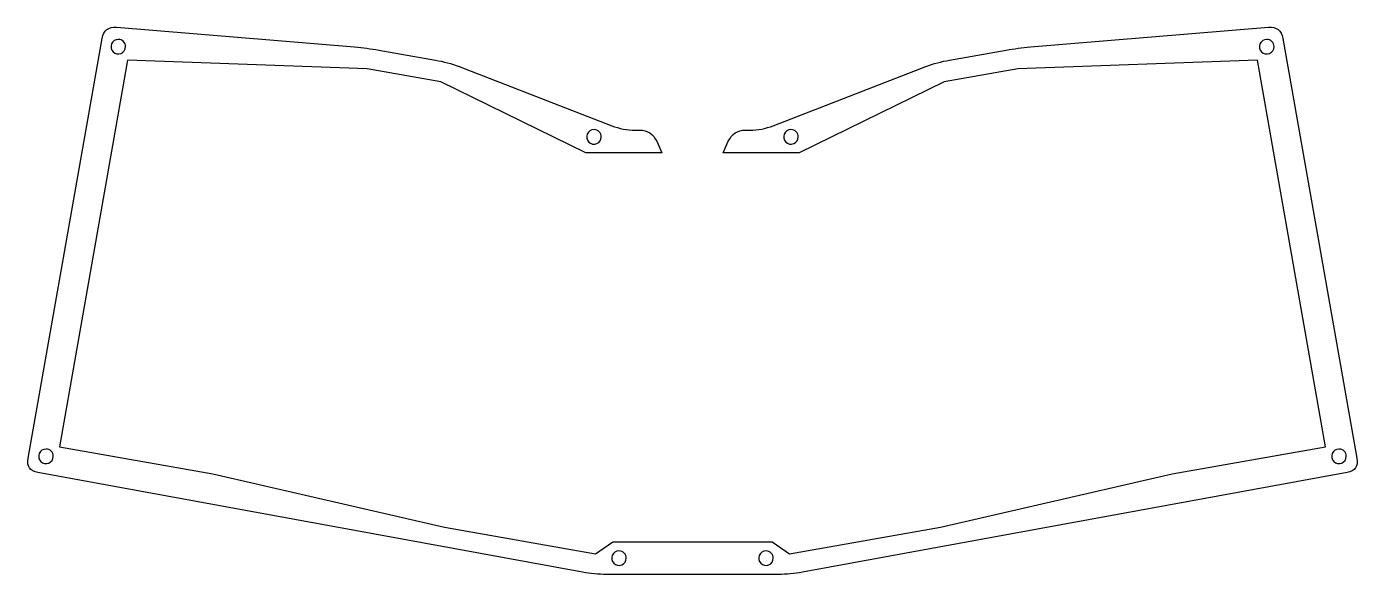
# Model space of a CAD drawing. Extents: x 10 to 336, y 7 to 141.
import ezdxf

# ---------------------------------------------------------------- set-up
doc = ezdxf.new("R2010")
doc.units = 0
doc.layers.get('0').update_dxf_attribs({"linetype": 'CONTINUOUS'})

msp = doc.modelspace()

# ---------------------------------------------------------------- linework, layer by layer
at = {"color": 7}
for points in [[(31.974, 141.312), (90.269, 136.492)], [(255.675, 136.492), (313.97, 141.312)], [(10.327, 35.748), (28.463, 138.605)], [(317.481, 138.605), (335.617, 35.748)], [(96.213, 135.724), (110.1, 133.276)], [(235.844, 133.276), (249.731, 135.724)], [(164.205, 113.383), (165.472, 110.571), (146.87, 110.571), (111.34, 127.98), (93.307, 131.16), (34.697, 133.238), (17.998, 38.53), (55.543, 31.91), (112.239, 18.866), (149.258, 12.338), (153.435, 15.263), (192.509, 15.263), (196.686, 12.338), (233.705, 18.866), (290.401, 31.91), (327.946, 38.53), (311.247, 133.238), (252.637, 131.16), (234.604, 127.98), (199.074, 110.571), (180.472, 110.571), (181.739, 113.383)], [(115.851, 131.671), (153.192, 117.202)], [(192.752, 117.202), (230.093, 131.671)], [(158.989, 116.118), (159.972, 116.118)], [(185.972, 116.118), (186.955, 116.118)], [(146.016, 7.853), (12.757, 32.254)], [(333.187, 32.254), (199.928, 7.853)], [(193.977, 7.313), (151.967, 7.313)]]:
    msp.add_lwpolyline(points, dxfattribs=at)
for points in [[(32.412, 138.3479)], [(313.532, 138.3479)], [(148.87, 116.2525)], [(197.074, 116.2525)], [(14.721, 38.0171)], [(331.223, 38.0171)], [(154.972, 13.0695)], [(190.972, 13.0695)]]:
    msp.add_lwpolyline(points, close=True, dxfattribs=at)
for points in [[(28.463, 138.605), (28.810333, 140.574333), (29.980667, 141.476667), (31.974, 141.312)], [(313.97, 141.312), (315.963333, 141.476667), (317.133667, 140.574333), (317.481, 138.605)], [(30.766109, 137.248151), (30.490366, 136.58245), (30.642784, 135.816195), (31.152289, 135.306689)], [(32.412, 138.3479), (31.691451, 138.3479), (31.041851, 137.913851), (30.766109, 137.248151)], [(33.671711, 137.826111), (33.337615, 138.160207), (32.884483, 138.3479), (32.412, 138.3479)], [(34.1935, 136.5664), (34.1935, 137.038883), (34.005807, 137.492015), (33.671711, 137.826111)], [(311.886109, 137.248151), (311.610366, 136.58245), (311.762784, 135.816195), (312.272289, 135.306689)], [(313.532, 138.3479), (312.811451, 138.3479), (312.161851, 137.913851), (311.886109, 137.248151)], [(314.791711, 137.826111), (314.457615, 138.160207), (314.004483, 138.3479), (313.532, 138.3479)], [(315.3135, 136.5664), (315.3135, 137.038883), (315.125807, 137.492015), (314.791711, 137.826111)], [(31.152289, 135.306689), (31.661795, 134.797184), (32.42805, 134.644766), (33.093751, 134.920509)], [(33.093751, 134.920509), (33.759451, 135.196251), (34.1935, 135.845851), (34.1935, 136.5664)], [(90.269, 136.492), (92.262333, 136.327333), (94.243667, 136.071333), (96.213, 135.724)], [(249.731, 135.724), (251.700333, 136.071333), (253.681667, 136.327333), (255.675, 136.492)], [(312.272289, 135.306689), (312.781795, 134.797184), (313.54805, 134.644766), (314.213751, 134.920509)], [(314.213751, 134.920509), (314.879451, 135.196251), (315.3135, 135.845851), (315.3135, 136.5664)], [(110.1, 133.276), (112.069333, 132.928667), (113.986333, 132.393667), (115.851, 131.671)], [(230.093, 131.671), (231.957667, 132.393667), (233.874667, 132.928667), (235.844, 133.276)], [(147.224109, 115.152751), (146.948366, 114.48705), (147.100784, 113.720795), (147.610289, 113.211289)], [(148.87, 116.2525), (148.149451, 116.2525), (147.499851, 115.818451), (147.224109, 115.152751)], [(150.129711, 115.730711), (149.795615, 116.064807), (149.342483, 116.2525), (148.87, 116.2525)], [(149.551751, 112.825109), (150.217451, 113.100851), (150.6515, 113.750451), (150.6515, 114.471)], [(150.6515, 114.471), (150.6515, 114.943483), (150.463807, 115.396615), (150.129711, 115.730711)], [(153.192, 117.202), (155.056667, 116.479333), (156.989, 116.118), (158.989, 116.118)], [(159.972, 116.118), (161.972, 116.118), (163.383, 115.206333), (164.205, 113.383)], [(181.739, 113.383), (182.561, 115.206333), (183.972, 116.118), (185.972, 116.118)], [(186.955, 116.118), (188.955, 116.118), (190.887333, 116.479333), (192.752, 117.202)], [(195.428109, 115.152751), (195.152366, 114.48705), (195.304784, 113.720795), (195.814289, 113.211289)], [(197.074, 116.2525), (196.353451, 116.2525), (195.703851, 115.818451), (195.428109, 115.152751)], [(198.333711, 115.730711), (197.999615, 116.064807), (197.546483, 116.2525), (197.074, 116.2525)], [(197.755751, 112.825109), (198.421451, 113.100851), (198.8555, 113.750451), (198.8555, 114.471)], [(198.8555, 114.471), (198.8555, 114.943483), (198.667807, 115.396615), (198.333711, 115.730711)], [(147.610289, 113.211289), (148.119795, 112.701784), (148.88605, 112.549366), (149.551751, 112.825109)], [(195.814289, 113.211289), (196.323795, 112.701784), (197.09005, 112.549366), (197.755751, 112.825109)], [(13.075109, 36.917351), (12.799366, 36.25165), (12.951784, 35.485395), (13.461289, 34.975889)], [(14.721, 38.0171), (14.000451, 38.0171), (13.350851, 37.583051), (13.075109, 36.917351)], [(15.980711, 37.495311), (15.646615, 37.829407), (15.193483, 38.0171), (14.721, 38.0171)], [(15.402751, 34.589709), (16.068451, 34.865451), (16.5025, 35.515051), (16.5025, 36.2356)], [(16.5025, 36.2356), (16.5025, 36.708083), (16.314807, 37.161215), (15.980711, 37.495311)], [(329.577109, 36.917351), (329.301366, 36.25165), (329.453784, 35.485395), (329.963289, 34.975889)], [(331.223, 38.0171), (330.502451, 38.0171), (329.852851, 37.583051), (329.577109, 36.917351)], [(332.482711, 37.495311), (332.148615, 37.829407), (331.695483, 38.0171), (331.223, 38.0171)], [(331.904751, 34.589709), (332.570451, 34.865451), (333.0045, 35.515051), (333.0045, 36.2356)], [(333.0045, 36.2356), (333.0045, 36.708083), (332.816807, 37.161215), (332.482711, 37.495311)], [(12.757, 32.254), (10.789667, 32.614), (9.979667, 33.778667), (10.327, 35.748)], [(13.461289, 34.975889), (13.970795, 34.466384), (14.73705, 34.313966), (15.402751, 34.589709)], [(329.963289, 34.975889), (330.472795, 34.466384), (331.23905, 34.313966), (331.904751, 34.589709)], [(335.617, 35.748), (335.964333, 33.778667), (335.154333, 32.614), (333.187, 32.254)], [(154.972, 13.0695), (154.251451, 13.0695), (153.601851, 12.635451), (153.326109, 11.969751)], [(156.231711, 12.547711), (155.897615, 12.881807), (155.444483, 13.0695), (154.972, 13.0695)], [(190.972, 13.0695), (190.251451, 13.0695), (189.601851, 12.635451), (189.326109, 11.969751)], [(192.231711, 12.547711), (191.897615, 12.881807), (191.444483, 13.0695), (190.972, 13.0695)], [(153.326109, 11.969751), (153.050366, 11.30405), (153.202784, 10.537795), (153.712289, 10.028289)], [(153.712289, 10.028289), (154.221795, 9.518784), (154.98805, 9.366366), (155.653751, 9.642109)], [(155.653751, 9.642109), (156.319451, 9.917851), (156.7535, 10.567451), (156.7535, 11.288)], [(156.7535, 11.288), (156.7535, 11.760483), (156.565807, 12.213615), (156.231711, 12.547711)], [(189.326109, 11.969751), (189.050366, 11.30405), (189.202784, 10.537795), (189.712289, 10.028289)], [(189.712289, 10.028289), (190.221795, 9.518784), (190.98805, 9.366366), (191.653751, 9.642109)], [(191.653751, 9.642109), (192.319451, 9.917851), (192.7535, 10.567451), (192.7535, 11.288)], [(192.7535, 11.288), (192.7535, 11.760483), (192.565807, 12.213615), (192.231711, 12.547711)], [(151.967, 7.313), (149.967, 7.313), (147.983333, 7.493), (146.016, 7.853)], [(199.928, 7.853), (197.960667, 7.493), (195.977, 7.313), (193.977, 7.313)]]:
    msp.add_open_spline(points, degree=3, dxfattribs=at)

doc.saveas('drawing.dxf')
